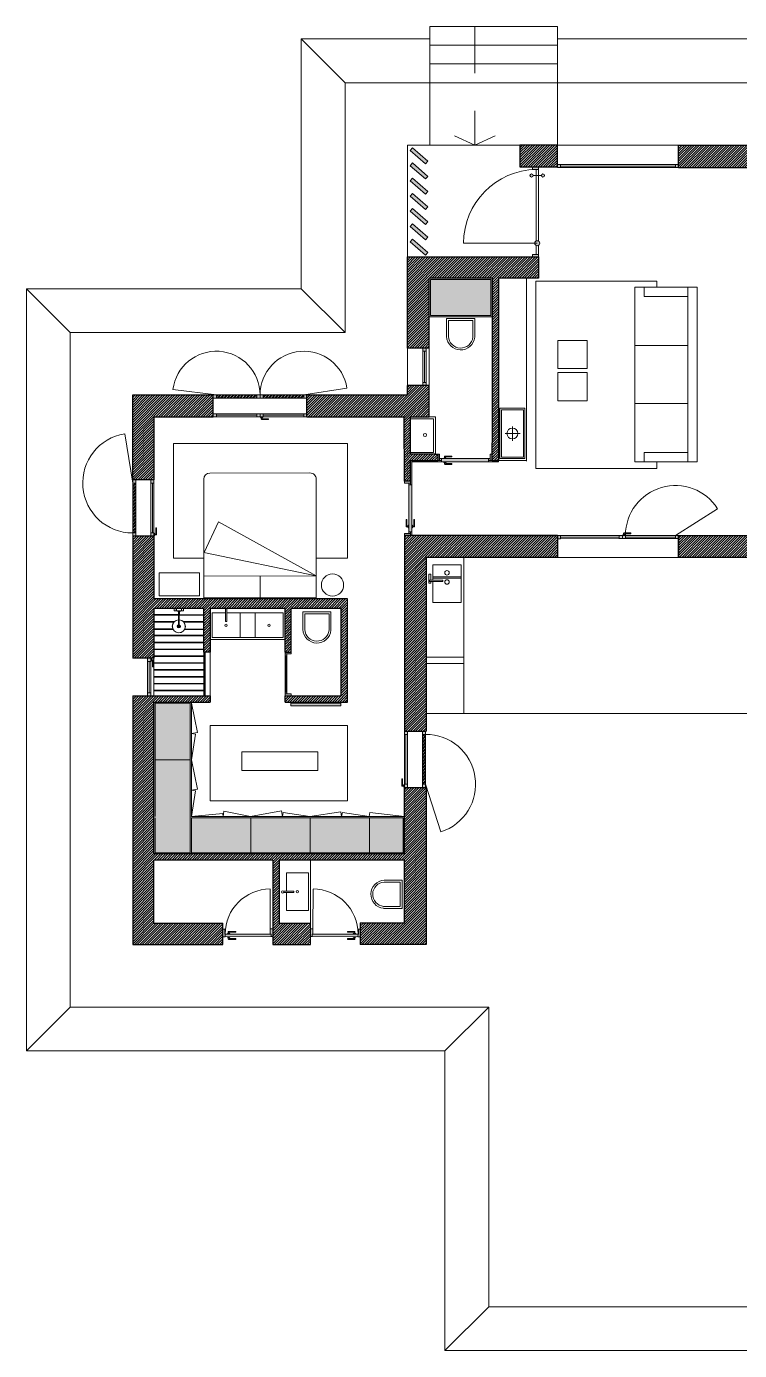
# Model space of a CAD drawing. Header units: millimetres. Extents: x 51 to 284, y 32 to 237.
# Drawn here: x 102.14 to 113.56, y 62.2 to 83.4 of the extents above; entities that cross this region are included whole.
import ezdxf

# ---------------------------------------------------------------- set-up
doc = ezdxf.new("R2010")
doc.units = ezdxf.units.MM
for name, pattern in [('CENTER2', [1.125, 0.75, -0.125, 0.125, -0.125]), ('Continua', [0]), ('JIS_02_0.7', [1.35, 0.75, -0.6])]:
    doc.linetypes.add(name, pattern=pattern)
for name, color, linetype, lineweight in [('A_Nsc01', 4, 'Continuous', 9), ('A_Nsc02', 5, 'Continuous', 9), ('A_Proj03', 251, 'JIS_02_0.7', 13), ('A_Sec02', 2, 'Continuous', 20), ('A_Sec03', 3, 'Continuous', 20), ('detalle', 6, 'Continuous', 5), ('FUSTERIA', 2, 'Continuous', 15), ('MUR', 5, 'Continuous', 25), ('PROYECTADO', 1, 'Continuous', 18), ('somb. Muro', 251, 'Continuous', 15), ('sombreado', 253, 'Continuous', 13)]:
    doc.layers.add(name, color=color, linetype=linetype, lineweight=lineweight)
pattern_1 = [(45, (-31.191905, 48.76775), (-0.01998107, 0.01998107), [])]
pattern_2 = [(45, (-31.191905, 48.76775), (-0.02559373, 0.02559373), []), (45, (-31.174843, 48.76775), (-0.02559373, 0.02559373), [])]

# ---------------------------------------------------------------- blocks, each defined once
blk = doc.blocks.new('GRIFO DUCHA')
for p, q in [((-0.075, 0.001), (-0.075, 0.039)), ((-0.074, 0.04), (-0.0417, 0.04)), ((-0.074, 0), (-0.0417, 0)), ((-0.0415, 0.0398), (-0.0415, 0.0002)), ((-0.0415, 0.039), (-0.04, 0.039)), ((-0.0415, 0.001), (-0.04, 0.001)), ((-0.04, 0), (-0.04, 0.04)), ((-0.04, 0.04), (-0.012, 0.04)), ((-0.04, 0), (0.04, 0)), ((-0.012, 0.04), (0.04, 0.04)), ((0.04, 0.04), (0.04, 0)), ((0.0415, 0.039), (0.04, 0.039)), ((0.0415, 0.001), (0.04, 0.001)), ((0.0415, 0.0002), (0.0415, 0.0398)), ((0.074, 0.04), (0.0417, 0.04)), ((0.074, 0), (0.0417, 0)), ((0.075, 0.039), (0.075, 0.001))]:
    blk.add_line(p, q)
for centre, radius, start, end in [((-0.074, 0.039), 0.001, 90, 180), ((-0.074, 0.001), 0.001, 180, 270), ((-0.0417, 0.0398), 0.0002, 0, 90), ((-0.0417, 0.0002), 0.0002, 270, 0), ((0.0417, 0.0398), 0.0002, 90, 180), ((0.0417, 0.0002), 0.0002, 180, 270), ((0.074, 0.039), 0.001, 0, 90), ((0.074, 0.001), 0.001, 270, 0)]:
    blk.add_arc(centre, radius, start, end)
blk = doc.blocks.new('SE2')
at = {"linetype": 'Continuous'}
for p, q in [((171, 778), (171, 764)), ((242, 778), (172, 778)), ((172, 763), (241, 763)), ((191, 763), (191, 691)), ((195, 691), (191, 691)), ((191, 691), (191, 684)), ((195, 707), (195, 666)), ((195, 666), (195, 347)), ((218, 666), (218, 707)), ((222, 691), (218, 691)), ((218, 347), (218, 666)), ((222, 691), (222, 763)), ((223, 725), (222, 725)), ((222, 684), (222, 691)), ((242, 764), (242, 778)), ((191, 315), (191, 310)), ((191, 303), (191, 310)), ((191, 303), (191, 299)), ((195, 347), (195, 307)), ((202, 295), (201, 295)), ((202, 295), (211, 295)), ((213, 295), (211, 295)), ((218, 307), (218, 347)), ((223, 310), (223, 315)), ((223, 303), (223, 310)), ((223, 299), (223, 303))]:
    blk.add_line(p, q, dxfattribs=at)
at = {"linetype": 'CENTER2'}
blk.add_line((227, 778), (187, 778), dxfattribs=at)
at = {"linetype": 'Continuous'}
for centre, radius, start, end in [((207, 307), 200, 93.2889, 0), ((207, 307), 198, 93.3315, 0), ((207, 307), 198, 93.3315, 0), ((172, 778), 0.2, 90, 180), ((172, 764), 1, 180, 270), ((191, 691), 0.2, 90, 180), ((191, 684), 0.2, 180, 262.9118), ((207, 807), 125, 262.9118, 264.7213), ((207, 707), 11.5, 0, 180), ((207, 807), 125, 275.2787, 277.0882), ((207, 307), 200, 0, 86.7111), ((207, 307), 198, 0, 86.6685), ((207, 307), 198, 0, 86.6685), ((222, 691), 0.2, 0, 90), ((222, 684), 0.2, 277.0882, 0), ((241, 764), 1, 270, 0), ((242, 778), 0.2, 0, 90), ((207, 307), 49.6, 103.398, 0), ((207, 307), 27.7, 114.5132, 0), ((207, 307), 18, 156.4435, 203.5565), ((207, 307), 18, 129.709, 156.4435), ((197, 312), 6.74, 149.0142, 158.6471), ((197, 302), 7.29, 201.7179, 210.6195), ((207, 307), 18, 203.5565, 336.4435), ((207, 307), 16.4, 134.6563, 167.9269), ((207, 307), 16.4, 192.0731, 347.9269), ((207, 307), 14.7, 141.4728, 0), ((207, 307), 13.5, 148.4137, 0), ((207, 307), 13.3, 149.8441, 244.4562), ((207, 307), 11.5, 180, 0), ((207, 307), 13.3, 295.5438, 30.1559), ((207, 307), 49.6, 0, 76.602), ((207, 307), 27.7, 0, 65.4868), ((207, 307), 18, 23.5565, 50.291), ((207, 307), 16.4, 12.0731, 45.3437), ((207, 307), 14.7, 0, 38.5272), ((207, 307), 13.5, 0, 31.5863), ((217, 311), 7.29, 21.7179, 30.6195), ((207, 307), 18, 336.4435, 23.5565), ((217, 302), 6.74, 329.0149, 338.6478)]:
    blk.add_arc(centre, radius, start, end, dxfattribs=at)
blk = doc.blocks.new('DUCHA')
blk.add_lwpolyline([(0.007, 0.266), (0.007, 0.287, 1), (-0.005, 0.287), (-0.005, 0.266), (-0.005, 0.099), (-0.005, 0.077, 1), (0.007, 0.077), (0.007, 0.099)], format="xyb", close=True)
at = {"xscale": -0.0005238808391526, "yscale": 0.0005238808391526, "zscale": 0.0005238808391526, "rotation": 180}
blk.add_blockref('SE2', (-0.108, 0.448), dxfattribs=at)
at = {"extrusion": (0, 0, -1), "zscale": -0.9999999999999994}
blk.add_blockref('GRIFO DUCHA', (0, 0), dxfattribs=at)

msp = doc.modelspace()

# ---------------------------------------------------------------- hatches: boundary and pattern name
at = {"layer": 'somb. Muro'}
h = msp.add_hatch(dxfattribs=at)
h.set_pattern_fill('ANSI31', color=256, scale=0.0089)
h.set_pattern_definition(pattern_1)
h.paths.add_polyline_path([(110.639, 81.502), (110.039, 81.502), (110.039, 81.152), (110.339, 81.152), (110.639, 81.152)])
h.paths.add_polyline_path([(114.219, 81.502), (112.579, 81.502), (112.579, 81.142), (114.219, 81.142)])
h.paths.add_polyline_path([(117.119, 81.503), (116.159, 81.502), (116.159, 81.152), (116.419, 81.152), (117.119, 81.152)])
h.paths.add_polyline_path([(120.738, 81.502), (118.019, 81.503), (118.019, 81.143), (118.839, 81.143), (118.839, 79.304), (117.119, 79.304), (117.119, 80.442), (117.019, 80.442), (117.019, 79.204), (119.589, 79.204), (119.589, 79.304), (118.939, 79.304), (118.939, 81.143), (120.389, 81.143), (120.389, 78.473), (120.739, 78.473)])
h.paths.add_polyline_path([(119.66, 75.252), (118.88, 75.252), (118.88, 74.902), (119.508, 74.902), (119.706, 74.691), (119.961, 74.929), (119.914, 74.98)])
h.paths.add_polyline_path([(116.94, 75.252), (116.159, 75.252), (116.159, 74.902), (116.94, 74.902)])
h.paths.add_polyline_path([(114.219, 75.252), (112.579, 75.252), (112.579, 74.992), (113.689, 74.992), (113.689, 74.902), (114.219, 74.902)])
h.paths.add_polyline_path([(113.689, 74.992), (112.579, 74.992), (112.579, 74.902), (113.689, 74.902)])
h.paths.add_polyline_path([(110.639, 75.252), (108.189, 75.252), (108.189, 72.118), (108.539, 72.118), (108.539, 72.652), (108.497, 72.652), (108.497, 74.992), (110.639, 74.992)])
h.paths.add_polyline_path([(110.639, 74.992), (108.497, 74.992), (108.497, 72.652), (108.539, 72.652), (108.539, 74.902), (110.639, 74.902)], flags=17)
h.paths.add_polyline_path([(104.179, 72.585), (105.079, 72.585), (105.079, 72.685), (103.839, 72.685), (103.839, 68.702), (105.284, 68.702), (105.284, 69.042), (104.179, 69.042), (104.179, 70.052), (106.084, 70.052), (106.084, 68.702), (106.684, 68.702), (106.684, 69.042), (106.184, 69.042), (106.184, 70.052), (108.189, 70.052), (108.189, 69.052), (107.484, 69.052), (107.484, 68.702), (108.539, 68.702), (108.539, 71.218), (108.189, 71.218), (108.189, 70.152), (104.179, 70.152)])
h.paths.add_polyline_path([(105.129, 77.152), (105.129, 77.502), (103.839, 77.502), (103.839, 76.142), (104.179, 76.142), (104.179, 77.152)])
h.paths.add_polyline_path([(106.629, 77.502), (106.629, 77.152), (108.188, 77.152), (108.189, 76.122), (108.289, 76.122), (108.289, 76.451), (108.724, 76.452), (108.724, 76.552), (108.688, 76.552), (108.289, 76.552), (108.289, 77.152), (108.586, 77.152), (108.585, 77.653), (108.239, 77.653), (108.239, 77.502)])
h.paths.add_polyline_path([(120.489, 77.573), (120.489, 76.504), (120.439, 76.504), (120.439, 77.573), (120.389, 77.573), (120.389, 76.504), (120.976, 75.875), (121.195, 76.079), (121.232, 76.113), (120.742, 76.639), (120.739, 77.573)])
h.paths.add_polyline_path([(108.599, 79.712), (108.239, 79.712), (108.239, 78.253), (108.586, 78.253), (108.586, 79.372), (109.594, 79.372), (109.594, 76.735), (109.594, 76.452), (109.694, 76.452), (109.694, 79.372), (110.339, 79.372), (110.339, 79.712), (110.239, 79.712)])
h = msp.add_hatch(dxfattribs=at)
h.set_pattern_fill('ANSI31', color=256, scale=0.0089)
h.set_pattern_definition(pattern_1)
h.paths.add_polyline_path([(104.179, 75.242), (103.839, 75.242), (103.839, 73.285), (104.179, 73.285), (104.179, 74.085), (104.979, 74.085), (104.979, 73.385), (105.079, 73.385), (105.079, 74.085), (106.279, 74.085), (106.279, 73.385), (106.379, 73.385), (106.379, 74.085), (107.179, 74.085), (107.179, 72.685), (106.279, 72.685), (106.279, 72.585), (107.279, 72.585), (107.279, 74.085), (107.279, 74.235), (104.179, 74.235)])
at = {"layer": 'sombreado', "transparency": 33554564}
h = msp.add_hatch(color=256, dxfattribs=at)
h.dxf.hatch_style = 1
h.paths.add_polyline_path([(108.32, 81.459), (108.283, 81.417), (108.527, 81.203), (108.564, 81.246)])
h.paths.add_polyline_path([(108.32, 81.216), (108.283, 81.173), (108.527, 80.96), (108.564, 81.002)])
h.paths.add_polyline_path([(108.32, 80.972), (108.283, 80.93), (108.527, 80.716), (108.564, 80.759)])
h.paths.add_polyline_path([(108.32, 80.729), (108.283, 80.686), (108.527, 80.473), (108.564, 80.515)])
h.paths.add_polyline_path([(108.32, 80.485), (108.283, 80.443), (108.527, 80.229), (108.564, 80.272)])
h.paths.add_polyline_path([(108.32, 80.242), (108.283, 80.199), (108.527, 79.986), (108.564, 80.028)])
h.paths.add_polyline_path([(108.32, 79.998), (108.283, 79.956), (108.527, 79.742), (108.564, 79.785)])
h = msp.add_hatch(color=256, dxfattribs=at)
h.dxf.hatch_style = 1
h.paths.add_polyline_path([(110.252, 81.016, 1), (110.201, 81.016, 1)])
h.paths.add_polyline_path([(110.434, 81.016, 1), (110.382, 81.016, 1)])
h.paths.add_polyline_path([(110.339, 81.152), (110.239, 81.152), (110.239, 81.112), (110.299, 81.112), (110.339, 81.112)])
h.paths.add_polyline_path([(110.357, 79.932, 1), (110.277, 79.932, 1)])
h.paths.add_polyline_path([(110.339, 79.752), (110.299, 79.752), (110.239, 79.752), (110.239, 79.712), (110.339, 79.712)])
h = msp.add_hatch(color=256, dxfattribs=at)
h.dxf.hatch_style = 1
h.paths.add_polyline_path([(112.579, 81.192), (112.529, 81.192), (112.529, 81.142), (112.579, 81.142)])
h.paths.add_polyline_path([(110.689, 81.192), (110.639, 81.192), (110.639, 81.142), (110.689, 81.142)])
h = msp.add_hatch(color=256, dxfattribs=at)
h.dxf.hatch_style = 1
h.paths.add_polyline_path([(109.594, 79.372), (108.586, 79.372), (108.586, 78.754), (109.594, 78.754)])
h = msp.add_hatch(color=256, dxfattribs=at)
h.dxf.hatch_style = 1
h.paths.add_polyline_path([(108.536, 78.253), (108.486, 78.253), (108.486, 78.203), (108.536, 78.203)])
h.paths.add_polyline_path([(108.536, 77.703), (108.486, 77.703), (108.486, 77.653), (108.536, 77.653)])
h = msp.add_hatch(color=256, dxfattribs=at)
h.dxf.hatch_style = 1
h.paths.add_polyline_path([(105.179, 77.502), (105.129, 77.502), (105.129, 77.452), (105.179, 77.452)])
h.paths.add_polyline_path([(105.879, 77.502), (105.829, 77.502), (105.829, 77.452), (105.879, 77.452)])
h.paths.add_polyline_path([(105.929, 77.502), (105.879, 77.502), (105.879, 77.452), (105.929, 77.452)])
h.paths.add_polyline_path([(106.629, 77.502), (106.579, 77.502), (106.579, 77.452), (106.629, 77.452)])
h.paths.add_polyline_path([(106.629, 77.202), (106.579, 77.202), (106.579, 77.152), (106.629, 77.152)])
h.paths.add_polyline_path([(105.929, 77.202), (105.879, 77.202), (105.879, 77.152), (105.929, 77.152)])
h.paths.add_polyline_path([(105.879, 77.202), (105.829, 77.202), (105.829, 77.152), (105.879, 77.152)])
h.paths.add_polyline_path([(105.179, 77.202), (105.129, 77.202), (105.129, 77.152), (105.179, 77.152)])
at = {"layer": 'sombreado'}
h = msp.add_hatch(dxfattribs=at)
h.set_pattern_fill('ANSI32', color=256, scale=0.0038)
h.set_pattern_definition(pattern_2)
h.paths.add_polyline_path([(105.829, 77.502), (105.179, 77.502), (105.179, 77.452), (105.829, 77.452)])
h.paths.add_polyline_path([(106.579, 77.502), (105.929, 77.502), (105.929, 77.452), (106.579, 77.452)])
at = {"layer": 'sombreado', "transparency": 33554564}
h = msp.add_hatch(color=256, dxfattribs=at)
h.dxf.hatch_style = 1
h.paths.add_polyline_path([(109.594, 76.552), (109.564, 76.552), (109.564, 76.452), (109.564, 76.452), (109.594, 76.452)])
h.paths.add_polyline_path([(109.694, 76.452), (109.594, 76.452), (109.564, 76.452), (109.534, 76.452), (109.534, 76.432), (109.694, 76.432)])
h.paths.add_polyline_path([(109.564, 76.482), (109.534, 76.482), (109.534, 76.452), (109.564, 76.452)])
h.paths.add_polyline_path([(109.534, 76.482), (108.784, 76.482), (108.784, 76.432), (109.534, 76.432), (109.534, 76.452)])
h.paths.add_polyline_path([(108.754, 76.552), (108.724, 76.552), (108.724, 76.452), (108.754, 76.452)])
h.paths.add_polyline_path([(108.784, 76.482), (108.754, 76.482), (108.754, 76.452), (108.784, 76.452)])
h.paths.add_polyline_path([(108.784, 76.452), (108.754, 76.452), (108.724, 76.452), (108.724, 76.452), (108.289, 76.451), (108.289, 76.122), (108.289, 76.092), (108.289, 76.062), (108.309, 76.062), (108.309, 76.431), (108.784, 76.432)])
h.paths.add_polyline_path([(108.309, 76.062), (108.259, 76.062), (108.259, 75.312), (108.309, 75.312)])
h.paths.add_polyline_path([(108.289, 76.092), (108.259, 76.092), (108.259, 76.062), (108.289, 76.062)])
h.paths.add_polyline_path([(108.289, 76.122), (108.189, 76.122), (108.189, 76.092), (108.289, 76.092), (108.289, 76.092)])
h.paths.add_polyline_path([(108.289, 75.282), (108.189, 75.282), (108.189, 75.252), (108.289, 75.252)])
h.paths.add_polyline_path([(108.289, 75.312), (108.259, 75.312), (108.259, 75.282), (108.289, 75.282)])
h.paths.add_polyline_path([(108.309, 75.312), (108.289, 75.312), (108.289, 75.252), (108.309, 75.252)])
h = msp.add_hatch(color=256, dxfattribs=at)
h.dxf.hatch_style = 1
h.paths.add_polyline_path([(103.889, 76.142), (103.839, 76.142), (103.839, 76.092), (103.889, 76.092)])
h.paths.add_polyline_path([(103.889, 75.292), (103.839, 75.292), (103.839, 75.242), (103.889, 75.242)])
h.paths.add_polyline_path([(104.179, 75.292), (104.129, 75.292), (104.129, 75.242), (104.179, 75.242)])
h.paths.add_polyline_path([(104.179, 76.142), (104.129, 76.142), (104.129, 76.092), (104.179, 76.092)])
at = {"layer": 'sombreado'}
h = msp.add_hatch(dxfattribs=at)
h.set_pattern_fill('ANSI32', color=256, scale=0.0038)
h.set_pattern_definition(pattern_2)
h.paths.add_polyline_path([(103.889, 76.092), (103.839, 76.092), (103.839, 75.292), (103.889, 75.292)])
at = {"layer": 'sombreado', "transparency": 33554564}
h = msp.add_hatch(color=256, dxfattribs=at)
h.dxf.hatch_style = 1
h.paths.add_polyline_path([(112.529, 75.252), (112.579, 75.252), (112.579, 75.202), (112.529, 75.202)])
h.paths.add_polyline_path([(111.679, 75.251), (111.729, 75.251), (111.729, 75.201), (111.679, 75.201)])
h.paths.add_polyline_path([(111.629, 75.251), (111.679, 75.251), (111.679, 75.201), (111.629, 75.201)])
h.paths.add_polyline_path([(110.639, 75.25), (110.689, 75.25), (110.689, 75.2), (110.639, 75.2)])
h = msp.add_hatch(color=256, dxfattribs=at)
h.dxf.hatch_style = 1
h.paths.add_polyline_path([(106.379, 73.385), (106.279, 73.385), (106.279, 73.355), (106.379, 73.355)])
h.paths.add_polyline_path([(106.309, 73.355), (106.279, 73.355), (106.279, 73.325), (106.309, 73.325)])
h.paths.add_polyline_path([(106.309, 72.745), (106.279, 72.745), (106.279, 72.715), (106.309, 72.715)])
h.paths.add_polyline_path([(106.379, 72.715), (106.279, 72.715), (106.279, 72.685), (106.379, 72.685)])
h = msp.add_hatch(color=256, dxfattribs=at)
h.dxf.hatch_style = 1
h.paths.add_polyline_path([(104.129, 73.285), (104.079, 73.285), (104.079, 73.235), (104.129, 73.235)])
h.paths.add_polyline_path([(104.129, 72.735), (104.079, 72.735), (104.079, 72.685), (104.129, 72.685)])
h = msp.add_hatch(color=256, dxfattribs=at)
h.dxf.hatch_style = 1
h.paths.add_polyline_path([(104.779, 72.585), (104.179, 72.585), (104.179, 70.152), (108.189, 70.152), (108.189, 70.752), (104.779, 70.752)])
h = msp.add_hatch(color=256, dxfattribs=at)
h.dxf.hatch_style = 1
h.paths.add_polyline_path([(104.999, 72.705), (104.979, 72.705), (104.979, 72.685), (104.999, 72.685)])
at = {"layer": 'sombreado', "transparency": 33554526}
h = msp.add_hatch(color=256, dxfattribs=at)
h.dxf.hatch_style = 1
h.paths.add_polyline_path([(107.172, 72.567), (106.369, 72.567), (106.369, 72.522), (107.172, 72.522)])
at = {"layer": 'sombreado', "transparency": 33554564}
h = msp.add_hatch(color=256, dxfattribs=at)
h.dxf.hatch_style = 1
h.paths.add_polyline_path([(108.239, 71.268), (108.189, 71.268), (108.189, 71.218), (108.239, 71.218)])
h.paths.add_polyline_path([(108.239, 72.118), (108.189, 72.118), (108.189, 72.068), (108.239, 72.068)])
h.paths.add_polyline_path([(108.529, 72.118), (108.479, 72.118), (108.479, 72.068), (108.529, 72.068)])
h.paths.add_polyline_path([(108.529, 71.268), (108.479, 71.268), (108.479, 71.218), (108.529, 71.218)])
at = {"layer": 'sombreado'}
h = msp.add_hatch(dxfattribs=at)
h.set_pattern_fill('ANSI32', color=256, scale=0.0038)
h.set_pattern_definition([(45, (-26.831905, 44.743876), (-0.02559373, 0.02559373), []), (45, (-26.814843, 44.743876), (-0.02559373, 0.02559373), [])])
h.paths.add_polyline_path([(108.529, 72.068), (108.479, 72.068), (108.479, 71.268), (108.529, 71.268)])
at = {"layer": 'sombreado', "transparency": 33554564}
h = msp.add_hatch(color=256, dxfattribs=at)
h.dxf.hatch_style = 1
h.paths.add_polyline_path([(106.084, 68.952), (106.043, 68.952), (106.043, 68.87), (106.056, 68.87), (106.056, 68.829), (106.084, 68.829)])
h.paths.add_polyline_path([(106.056, 68.87), (105.321, 68.869), (105.321, 68.828), (106.056, 68.829)])
h.paths.add_polyline_path([(105.312, 68.951), (105.284, 68.951), (105.284, 68.828), (105.284, 68.828), (105.321, 68.828), (105.321, 68.869), (105.318, 68.869), (105.312, 68.869)])
h = msp.add_hatch(color=256, dxfattribs=at)
h.dxf.hatch_style = 1
h.paths.add_polyline_path([(106.684, 68.952), (106.725, 68.952), (106.725, 68.87), (106.712, 68.87), (106.712, 68.829), (106.684, 68.829)])
h.paths.add_polyline_path([(106.712, 68.87), (107.447, 68.869), (107.446, 68.828), (106.712, 68.829)])
h.paths.add_polyline_path([(107.456, 68.951), (107.484, 68.951), (107.484, 68.828), (107.484, 68.828), (107.446, 68.828), (107.447, 68.869), (107.45, 68.869), (107.456, 68.869)])

# ---------------------------------------------------------------- linework, layer by layer
at = {"layer": 'A_Nsc01', "ltscale": 0.03}
msp.add_line((108.599, 82.502), (108.599, 81.502), dxfattribs=at)
at = {"layer": 'A_Nsc01', "linetype": 'Continua'}
msp.add_line((109.819, 74.902), (108.819, 74.902), dxfattribs=at)
at = {"layer": 'A_Nsc01', "ltscale": 0.03}
msp.add_lwpolyline([(108.599, 82.502), (108.599, 82.802)], dxfattribs=at)
at = {"layer": 'A_Nsc02'}
for p, q in [((107.279, 74.235), (107.279, 74.085)), ((108.189, 74.085), (108.189, 72.685)), ((106.684, 69.042), (106.684, 68.702))]:
    msp.add_line(p, q, dxfattribs=at)
at = {"layer": 'A_Proj03'}
for points in [[(109.319, 83.402), (109.319, 81.502)], [(108.994, 81.652), (109.319, 81.502), (109.644, 81.652)]]:
    msp.add_lwpolyline(points, dxfattribs=at)
at = {"layer": 'A_Sec02'}
msp.add_lwpolyline([(108.189, 70.152), (108.189, 70.732)], dxfattribs=at)
at = {"layer": 'A_Sec03', "lineweight": 0}
msp.add_lwpolyline([(110.339, 81.152), (110.339, 81.152)], dxfattribs=at)
at = {"layer": 'detalle'}
for p, q in [((110.689, 81.167), (112.529, 81.167)), ((110.317, 79.932), (109.137, 79.932)), ((108.606, 78.774), (108.606, 79.352)), ((109.574, 79.352), (108.606, 79.352)), ((109.574, 79.352), (109.574, 78.774)), ((108.606, 78.774), (109.574, 78.774)), ((108.895, 78.439), (108.895, 78.694)), ((109.285, 78.694), (108.895, 78.694)), ((109.285, 78.694), (109.285, 78.429)), ((108.511, 77.703), (108.511, 78.203)), ((106.579, 77.502), (107.27, 77.612)), ((105.179, 77.502), (104.484, 77.59)), ((105.179, 77.177), (105.829, 77.177)), ((105.929, 77.177), (106.579, 77.177)), ((109.919, 76.767), (109.919, 76.997)), ((103.839, 76.092), (103.711, 76.882)), ((109.801, 76.885), (110.042, 76.885)), ((104.154, 76.092), (104.154, 75.292)), ((104.984, 74.977), (105.213, 75.473)), ((105.213, 75.473), (106.779, 74.604)), ((112.529, 75.252), (113.204, 75.681)), ((110.689, 75.225), (111.629, 75.226)), ((106.779, 74.604), (104.978, 74.978)), ((106.779, 74.604), (104.979, 74.602)), ((105.879, 74.603), (105.879, 74.253)), ((108.646, 74.59), (109.096, 74.59)), ((108.646, 74.57), (109.096, 74.57)), ((106.594, 73.746), (106.594, 74)), ((106.984, 74), (106.594, 74)), ((106.984, 74), (106.984, 73.735)), ((104.506, 73.875), (104.177, 73.875)), ((104.179, 73.985), (104.572, 73.985)), ((104.179, 73.975), (104.572, 73.975)), ((104.497, 73.865), (104.187, 73.865)), ((104.584, 73.985), (104.979, 73.984)), ((104.584, 73.975), (104.979, 73.974)), ((104.979, 73.874), (104.649, 73.875)), ((104.979, 73.864), (104.659, 73.865)), ((104.178, 73.755), (104.482, 73.755)), ((104.178, 73.655), (104.978, 73.654)), ((104.178, 73.645), (104.978, 73.644)), ((104.182, 73.745), (104.487, 73.745)), ((104.668, 73.744), (104.978, 73.744)), ((104.673, 73.754), (104.978, 73.754)), ((104.178, 73.545), (104.978, 73.544)), ((104.178, 73.535), (104.978, 73.534)), ((104.178, 73.435), (104.978, 73.434)), ((104.178, 73.425), (104.978, 73.424)), ((104.979, 73.385), (104.979, 72.685)), ((104.989, 72.705), (104.989, 73.385)), ((104.999, 73.385), (104.999, 72.685)), ((105.079, 73.385), (105.079, 72.685)), ((104.104, 72.735), (104.104, 73.235)), ((104.178, 73.325), (104.978, 73.324)), ((104.178, 73.315), (104.978, 73.314)), ((104.178, 73.215), (104.978, 73.214)), ((104.178, 73.205), (104.978, 73.204)), ((106.294, 73.325), (106.294, 72.745)), ((104.177, 73.105), (104.978, 73.104)), ((104.177, 73.095), (104.978, 73.094)), ((104.177, 72.995), (104.977, 72.994)), ((104.177, 72.985), (104.977, 72.984)), ((104.177, 72.885), (104.977, 72.884)), ((104.177, 72.875), (104.977, 72.874)), ((104.177, 72.775), (104.977, 72.774)), ((104.177, 72.765), (104.977, 72.764)), ((104.199, 72.565), (104.759, 72.565)), ((104.759, 72.565), (104.759, 70.172)), ((104.779, 72.565), (104.878, 72.097)), ((104.979, 72.705), (104.999, 72.705)), ((104.779, 72.081), (104.878, 72.097)), ((104.779, 72.081), (104.843, 72.07)), ((104.779, 71.658), (104.843, 72.07)), ((108.214, 72.068), (108.214, 71.268)), ((104.779, 71.658), (104.878, 71.191)), ((108.529, 71.268), (108.773, 70.506)), ((104.779, 71.174), (104.878, 71.191)), ((104.779, 71.174), (104.843, 71.164)), ((104.779, 70.752), (104.843, 71.164)), ((105.289, 70.752), (105.299, 70.838)), ((105.727, 70.752), (105.299, 70.838)), ((105.727, 70.752), (106.222, 70.843)), ((106.237, 70.752), (106.222, 70.843)), ((106.237, 70.752), (106.248, 70.816)), ((106.675, 70.752), (106.248, 70.816)), ((106.675, 70.752), (107.173, 70.827)), ((107.185, 70.752), (107.173, 70.827)), ((107.185, 70.752), (107.196, 70.816)), ((107.624, 70.752), (107.196, 70.816)), ((107.626, 70.752), (107.637, 70.816)), ((108.189, 70.752), (107.637, 70.816)), ((104.779, 70.752), (105.281, 70.801)), ((108.169, 70.732), (104.779, 70.732)), ((105.289, 70.752), (105.281, 70.801)), ((108.169, 70.172), (108.169, 70.732)), ((104.759, 70.172), (104.199, 70.172)), ((108.169, 70.172), (104.779, 70.172)), ((106.043, 68.952), (106.041, 69.591)), ((106.725, 68.952), (106.727, 69.591)), ((107.867, 69.702), (108.122, 69.702)), ((108.122, 69.312), (108.122, 69.702)), ((108.122, 69.312), (107.857, 69.312))]:
    msp.add_line(p, q, dxfattribs=at)
for points in [[(112.233, 79.227), (112.233, 79.324), (110.293, 79.324), (110.293, 76.322), (112.233, 76.322), (112.233, 76.431)], [(104.978, 74.89), (104.495, 74.89), (104.495, 76.727), (107.279, 76.727), (107.279, 74.89), (106.778, 74.89)], [(108.613, 74.515), (108.613, 74.487), (108.58, 74.487), (108.58, 74.631), (108.613, 74.631), (108.613, 74.538)], [(105.345, 74.085), (105.345, 73.875), (105.327, 73.875), (105.327, 74.085)], [(104.199, 70.752), (104.199, 72.565)], [(104.199, 70.172), (104.199, 70.732)], [(106.253, 69.558), (106.422, 69.558), (106.422, 69.535), (106.254, 69.535)]]:
    msp.add_lwpolyline(points, dxfattribs=at)
for points in [[(110.648, 78.374), (111.116, 78.374), (111.116, 77.923), (110.648, 77.923)], [(110.648, 77.86), (111.116, 77.86), (111.116, 77.409), (110.648, 77.409)], [(109.743, 77.262), (110.095, 77.262), (110.095, 76.507), (109.743, 76.507)], [(108.59, 74.515), (108.59, 74.538), (108.807, 74.538), (108.807, 74.515)], [(105.079, 72.208), (107.279, 72.208), (107.279, 71.003), (105.079, 71.003)]]:
    msp.add_lwpolyline(points, close=True, dxfattribs=at)
at = {"layer": 'detalle', "lineweight": 5}
for points in [[(105.924, 77.152), (105.924, 77.142), (105.884, 77.142), (105.884, 77.152)], [(108.859, 76.482), (108.859, 76.492), (108.819, 76.492), (108.819, 76.482)], [(108.859, 76.432), (108.859, 76.422), (108.819, 76.422), (108.819, 76.432)], [(104.179, 75.287), (104.189, 75.287), (104.189, 75.247), (104.179, 75.247)], [(108.259, 75.416), (108.249, 75.416), (108.249, 75.376), (108.259, 75.376)], [(108.309, 75.416), (108.319, 75.416), (108.319, 75.376), (108.309, 75.376)], [(111.725, 75.251), (111.725, 75.261), (111.685, 75.261), (111.685, 75.251)], [(104.129, 73.237), (104.139, 73.237), (104.139, 73.277), (104.129, 73.277)], [(108.189, 71.263), (108.179, 71.263), (108.179, 71.223), (108.189, 71.223)], [(105.397, 68.869), (105.397, 68.879), (105.356, 68.879), (105.356, 68.869)], [(105.397, 68.828), (105.397, 68.818), (105.356, 68.818), (105.356, 68.828)], [(107.371, 68.869), (107.371, 68.879), (107.412, 68.879), (107.412, 68.869)], [(107.371, 68.828), (107.371, 68.818), (107.412, 68.818), (107.412, 68.828)]]:
    msp.add_lwpolyline(points, dxfattribs=at)
for points in [[(105.898, 77.142), (105.898, 77.116, 0.414214), (105.904, 77.11), (106.014, 77.11), (106.014, 77.122), (105.91, 77.122), (105.91, 77.142)], [(108.833, 76.492), (108.833, 76.518, -0.414214), (108.839, 76.524), (108.949, 76.524), (108.949, 76.512), (108.845, 76.512), (108.845, 76.492)], [(108.833, 76.422), (108.833, 76.396, 0.414214), (108.839, 76.39), (108.949, 76.39), (108.949, 76.402), (108.845, 76.402), (108.845, 76.422)], [(108.249, 75.39), (108.223, 75.39, -0.414214), (108.217, 75.396), (108.217, 75.506), (108.229, 75.506), (108.229, 75.402), (108.249, 75.402)], [(108.319, 75.39), (108.345, 75.39, 0.414214), (108.351, 75.396), (108.351, 75.506), (108.339, 75.506), (108.339, 75.402), (108.319, 75.402)], [(104.189, 75.261), (104.215, 75.261, 0.414214), (104.221, 75.267), (104.221, 75.377), (104.209, 75.377), (104.209, 75.273), (104.189, 75.273)], [(111.699, 75.261), (111.699, 75.287, -0.414214), (111.705, 75.293), (111.815, 75.293), (111.815, 75.281), (111.711, 75.281), (111.711, 75.261)], [(104.139, 73.263), (104.165, 73.263, -0.414214), (104.171, 73.257), (104.171, 73.147), (104.159, 73.147), (104.159, 73.251), (104.139, 73.251)], [(108.179, 71.237), (108.153, 71.237, -0.414214), (108.147, 71.243), (108.147, 71.353), (108.159, 71.353), (108.159, 71.249), (108.179, 71.249)], [(105.37, 68.879), (105.37, 68.906, -0.414214), (105.376, 68.912), (105.489, 68.912), (105.489, 68.9), (105.382, 68.9), (105.382, 68.879)], [(107.398, 68.879), (107.398, 68.906, 0.414214), (107.392, 68.912), (107.279, 68.912), (107.279, 68.9), (107.386, 68.9), (107.385, 68.879)], [(105.37, 68.818), (105.37, 68.791, 0.414214), (105.376, 68.785), (105.489, 68.785), (105.489, 68.797), (105.382, 68.797), (105.382, 68.818)], [(107.398, 68.818), (107.398, 68.791, -0.414214), (107.392, 68.785), (107.279, 68.785), (107.279, 68.797), (107.385, 68.797), (107.385, 68.818)]]:
    msp.add_lwpolyline(points, format="xyb", dxfattribs=at)
at = {"layer": 'detalle', "color": 6}
msp.add_lwpolyline([(111.729, 75.226), (112.529, 75.227)], dxfattribs=at)
at = {"layer": 'detalle', "linetype": 'Continua'}
msp.add_lwpolyline([(113.939, 72.402), (109.139, 72.402)], dxfattribs=at)
at = {"layer": 'detalle'}
for centre, radius in [((109.919, 76.885), 0.0875), ((108.871, 74.655), 0.036), ((108.871, 74.506), 0.036), ((105.335, 73.815), 0.0194), ((106.023, 73.815), 0.0194), ((106.239, 69.546), 0.0187), ((106.476, 69.547), 0.0187)]:
    msp.add_circle(centre, radius, dxfattribs=at)
for centre, radius, start, end in [((110.317, 79.932), 1.18, 90.8743, 179.9954), ((109.09, 78.449), 0.196, 182.9816, 353.9064), ((105.179, 77.502), 0.7, 360, 172.7836), ((106.579, 77.502), 0.7, 9.0686, 180), ((103.839, 76.092), 0.8, 99.189, 270.0152), ((112.529, 75.252), 0.8, 32.4406, 179.7341), ((106.789, 73.756), 0.196, 182.9816, 353.9064), ((108.529, 71.268), 0.8, 287.7688, 90.0161), ((106.043, 68.87), 0.722, 90.1309, 180.0811), ((106.725, 68.87), 0.722, 359.9189, 89.8691), ((107.878, 69.507), 0.196, 92.9816, 263.9064)]:
    msp.add_arc(centre, radius, start, end, dxfattribs=at)
at = {"layer": 'FUSTERIA'}
for p, q in [((110.252, 81.016), (110.382, 81.016)), ((110.639, 81.192), (112.579, 81.192)), ((110.639, 81.142), (112.579, 81.142)), ((110.689, 81.142), (110.689, 81.192)), ((112.529, 81.142), (112.529, 81.192)), ((110.144, 76.442), (110.144, 79.372)), ((110.144, 79.372), (110.144, 76.452)), ((111.878, 79.227), (111.878, 76.431)), ((112.878, 79.227), (111.878, 79.227)), ((112.028, 79.227), (112.028, 79.077)), ((112.728, 79.077), (112.028, 79.077)), ((112.728, 76.431), (112.728, 79.227)), ((112.878, 76.431), (112.878, 79.227)), ((108.586, 78.754), (109.594, 78.754)), ((108.865, 78.438), (108.865, 78.724)), ((109.315, 78.724), (108.865, 78.724)), ((109.315, 78.724), (109.315, 78.427)), ((111.878, 78.295), (112.728, 78.295)), ((108.536, 78.203), (108.486, 78.203)), ((108.486, 77.703), (108.536, 77.703)), ((105.129, 77.502), (106.629, 77.502)), ((105.129, 77.452), (106.629, 77.452)), ((105.179, 77.452), (105.179, 77.502)), ((105.829, 77.502), (105.829, 77.452)), ((105.879, 77.502), (105.879, 77.452)), ((105.929, 77.502), (105.929, 77.452)), ((106.579, 77.452), (106.579, 77.502)), ((105.129, 77.202), (106.629, 77.202)), ((105.179, 77.152), (105.179, 77.202)), ((105.829, 77.202), (105.829, 77.152)), ((105.879, 77.202), (105.879, 77.152)), ((105.929, 77.202), (105.929, 77.152)), ((106.579, 77.152), (106.579, 77.202)), ((111.878, 77.363), (112.728, 77.363)), ((105.129, 77.152), (106.629, 77.152)), ((108.288, 77.122), (108.658, 77.122)), ((108.586, 77.152), (108.688, 77.152)), ((108.658, 77.122), (108.658, 76.582)), ((108.688, 77.152), (108.688, 76.552)), ((108.688, 77.152), (108.688, 76.552)), ((108.658, 76.582), (108.289, 76.582)), ((108.754, 76.552), (108.724, 76.552)), ((108.754, 76.452), (108.754, 76.552)), ((109.564, 76.452), (109.564, 76.552)), ((109.594, 76.552), (109.564, 76.552)), ((112.728, 76.581), (112.028, 76.581)), ((112.028, 76.581), (112.028, 76.431)), ((108.309, 76.431), (109.694, 76.432)), ((108.309, 76.431), (108.309, 75.252)), ((108.784, 76.452), (108.724, 76.452)), ((108.784, 76.482), (108.754, 76.482)), ((108.784, 76.432), (108.784, 76.482)), ((109.564, 76.482), (108.784, 76.482)), ((109.534, 76.432), (109.534, 76.482)), ((109.564, 76.452), (109.534, 76.452)), ((109.594, 76.452), (109.564, 76.452)), ((109.694, 76.452), (110.144, 76.452)), ((112.878, 76.431), (111.878, 76.431)), ((103.839, 75.242), (103.839, 76.142)), ((103.889, 75.242), (103.889, 76.142)), ((104.129, 75.242), (104.129, 76.142)), ((104.179, 75.242), (104.179, 76.142)), ((104.979, 74.252), (104.977, 76.152)), ((105.077, 76.252), (106.677, 76.254)), ((106.777, 76.154), (106.779, 74.254)), ((108.189, 76.122), (108.189, 76.092)), ((108.289, 76.122), (108.289, 76.092)), ((103.889, 76.092), (103.839, 76.092)), ((104.179, 76.092), (104.129, 76.092)), ((108.289, 76.092), (108.189, 76.092)), ((108.259, 76.092), (108.259, 75.312)), ((108.309, 76.062), (108.259, 76.062)), ((108.289, 76.092), (108.289, 76.062)), ((103.889, 75.292), (103.839, 75.292)), ((104.179, 75.292), (104.129, 75.292)), ((108.289, 75.282), (108.189, 75.282)), ((108.189, 75.282), (108.189, 75.252)), ((108.309, 75.312), (108.259, 75.312)), ((108.259, 75.312), (108.259, 75.282)), ((108.289, 75.312), (108.289, 75.252)), ((108.646, 74.78), (108.646, 74.538)), ((109.096, 74.78), (108.646, 74.78)), ((109.096, 74.78), (109.096, 74.18)), ((108.646, 74.515), (108.646, 74.18)), ((106.779, 74.254), (104.979, 74.252)), ((105.559, 74.011), (105.559, 73.619)), ((105.799, 74.011), (105.799, 73.619)), ((106.564, 73.745), (106.564, 74.03)), ((107.014, 74.03), (106.564, 74.03)), ((107.014, 74.03), (107.014, 73.734)), ((108.646, 74.18), (109.096, 74.18)), ((106.279, 73.585), (105.079, 73.585)), ((106.279, 73.385), (106.279, 72.685)), ((106.279, 73.307), (106.279, 73.367)), ((106.279, 73.355), (106.379, 73.355)), ((106.309, 72.715), (106.309, 73.355)), ((106.379, 73.355), (106.379, 73.385)), ((104.129, 73.235), (104.079, 73.235)), ((106.279, 73.325), (106.309, 73.325)), ((104.079, 72.735), (104.129, 72.735)), ((106.279, 72.745), (106.309, 72.745)), ((106.279, 72.715), (106.279, 72.745)), ((104.779, 72.585), (104.779, 70.752)), ((106.279, 72.715), (106.379, 72.715)), ((106.279, 72.685), (106.279, 72.715)), ((106.379, 72.685), (106.379, 72.715)), ((108.189, 71.218), (108.189, 72.118)), ((108.239, 71.218), (108.239, 72.118)), ((108.479, 71.218), (108.479, 72.118)), ((108.529, 71.218), (108.529, 72.118)), ((108.189, 72.068), (108.239, 72.068)), ((108.479, 72.068), (108.529, 72.068)), ((104.759, 71.658), (104.199, 71.658)), ((108.189, 71.268), (108.239, 71.268)), ((108.479, 71.268), (108.529, 71.268)), ((108.189, 70.752), (104.779, 70.752)), ((104.779, 70.732), (104.779, 70.172)), ((105.729, 70.732), (105.729, 70.172)), ((106.679, 70.732), (106.679, 70.172)), ((107.629, 70.732), (107.629, 70.172)), ((106.684, 69.042), (106.684, 70.052)), ((107.867, 69.732), (108.152, 69.732)), ((108.152, 69.282), (108.152, 69.732)), ((108.152, 69.282), (107.855, 69.282))]:
    msp.add_line(p, q, dxfattribs=at)
at = {"layer": 'FUSTERIA', "lineweight": 0}
for p, q in [((110.299, 81.112), (110.299, 79.968)), ((110.339, 81.124), (110.339, 79.965)), ((110.299, 79.897), (110.299, 79.752)), ((110.339, 79.899), (110.339, 79.739))]:
    msp.add_line(p, q, dxfattribs=at)
at = {"layer": 'FUSTERIA', "ltscale": 0.03}
for p, q in [((108.486, 78.253), (108.486, 77.653)), ((108.536, 78.253), (108.536, 77.653)), ((104.079, 73.285), (104.079, 72.685)), ((104.129, 73.285), (104.129, 72.685))]:
    msp.add_line(p, q, dxfattribs=at)
at = {"layer": 'FUSTERIA', "lineweight": 5}
for p, q in [((105.312, 68.869), (106.056, 68.87)), ((105.312, 68.828), (106.056, 68.829)), ((107.456, 68.869), (106.712, 68.87)), ((107.456, 68.828), (106.712, 68.829))]:
    msp.add_line(p, q, dxfattribs=at)
at = {"layer": 'FUSTERIA', "lineweight": 0}
for points in [[(110.339, 81.152), (110.339, 81.112), (110.299, 81.112), (110.239, 81.112), (110.239, 81.152)], [(110.339, 79.712), (110.339, 79.752), (110.299, 79.752), (110.239, 79.752), (110.239, 79.712)]]:
    msp.add_lwpolyline(points, close=True, dxfattribs=at)
at = {"layer": 'FUSTERIA'}
for points in [[(109.718, 76.483), (110.12, 76.483), (110.12, 77.288), (109.718, 77.288)], [(111.629, 75.251), (111.629, 75.201), (110.689, 75.2), (110.689, 75.25)], [(111.679, 75.251), (111.629, 75.251), (111.629, 75.201), (111.679, 75.201)], [(111.729, 75.251), (111.679, 75.251), (111.679, 75.201), (111.729, 75.201)], [(112.529, 75.252), (112.529, 75.202), (111.729, 75.201), (111.729, 75.251)], [(104.264, 74.288), (104.91, 74.288), (104.91, 74.654), (104.264, 74.654)], [(106.369, 72.567), (107.172, 72.567), (107.172, 72.522), (106.369, 72.522)], [(105.589, 71.787), (106.801, 71.787), (106.801, 71.487), (105.589, 71.487)]]:
    msp.add_lwpolyline(points, close=True, dxfattribs=at)
for points in [[(110.639, 75.2), (110.639, 75.2), (110.689, 75.2), (110.689, 75.25), (110.639, 75.25)], [(112.579, 75.252), (112.529, 75.252), (112.529, 75.202), (112.579, 75.202)], [(105.327, 74.011), (105.111, 74.011), (105.111, 73.619), (106.247, 73.619), (106.247, 74.011), (105.345, 74.011)], [(106.3, 69.558), (106.3, 69.848), (106.653, 69.848), (106.653, 69.245), (106.3, 69.245), (106.3, 69.535)]]:
    msp.add_lwpolyline(points, dxfattribs=at)
at = {"layer": 'FUSTERIA', "lineweight": 5}
for points in [[(105.284, 68.828), (105.284, 68.828), (105.321, 68.828), (105.321, 68.869), (105.312, 68.869), (105.312, 68.951), (105.284, 68.951)], [(106.084, 68.829), (106.056, 68.829), (106.056, 68.87), (106.043, 68.87), (106.043, 68.952), (106.084, 68.952)], [(106.684, 68.829), (106.712, 68.829), (106.712, 68.87), (106.725, 68.87), (106.725, 68.952), (106.684, 68.952)], [(107.484, 68.828), (107.484, 68.828), (107.446, 68.828), (107.447, 68.869), (107.456, 68.869), (107.456, 68.951), (107.484, 68.951)]]:
    msp.add_lwpolyline(points, dxfattribs=at)
at = {"layer": 'FUSTERIA'}
for centre, radius in [((110.226, 81.016), 0.0259), ((110.408, 81.016), 0.0259), ((110.317, 79.932), 0.0399), ((108.521, 76.861), 0.0251), ((107.039, 74.458), 0.178)]:
    msp.add_circle(centre, radius, dxfattribs=at)
for centre, radius, start, end in [((109.09, 78.449), 0.226, 182.7763, 354.3262), ((105.077, 76.152), 0.1, 90.051, 180.051), ((106.677, 76.154), 0.1, 0.051, 90.051), ((106.789, 73.756), 0.226, 182.7763, 354.3262), ((107.878, 69.507), 0.226, 92.7763, 264.3262)]:
    msp.add_arc(centre, radius, start, end, dxfattribs=at)
at = {"layer": 'MUR'}
for p, q in [((110.639, 81.502), (110.039, 81.502)), ((110.039, 81.502), (110.039, 81.152)), ((110.639, 81.152), (110.639, 81.502)), ((112.579, 81.142), (112.579, 81.502)), ((112.579, 81.502), (114.219, 81.502)), ((110.039, 81.152), (110.339, 81.152)), ((110.339, 81.152), (110.639, 81.152)), ((112.579, 81.142), (114.219, 81.142)), ((108.239, 78.253), (108.239, 79.712)), ((108.239, 79.712), (110.339, 79.712)), ((110.339, 79.712), (110.339, 79.372)), ((108.586, 78.253), (108.586, 79.372)), ((109.594, 79.372), (108.586, 79.372)), ((109.594, 79.372), (109.594, 76.735)), ((109.694, 79.372), (109.694, 76.452)), ((110.339, 79.372), (109.694, 79.372)), ((108.586, 78.253), (108.239, 78.253)), ((108.239, 77.502), (108.239, 77.653)), ((108.586, 77.653), (108.239, 77.653)), ((108.586, 77.152), (108.586, 77.653)), ((103.839, 76.142), (103.839, 77.502)), ((103.839, 77.502), (105.129, 77.502)), ((105.129, 77.152), (105.129, 77.502)), ((106.629, 77.152), (106.629, 77.502)), ((106.629, 77.502), (108.239, 77.502)), ((104.179, 77.152), (104.179, 76.142)), ((104.189, 77.152), (105.129, 77.152)), ((106.629, 77.152), (108.188, 77.152)), ((108.189, 76.122), (108.188, 77.152)), ((108.188, 77.152), (108.189, 77.152)), ((108.289, 76.552), (108.289, 77.152)), ((108.289, 77.152), (108.586, 77.152)), ((108.688, 76.552), (108.289, 76.552)), ((108.688, 76.552), (108.724, 76.552)), ((108.724, 76.552), (108.724, 76.452)), ((109.594, 76.452), (109.594, 76.735)), ((108.289, 76.451), (108.724, 76.452)), ((108.289, 76.122), (108.289, 76.451)), ((109.594, 76.452), (109.694, 76.452)), ((104.179, 76.142), (103.839, 76.142)), ((108.289, 76.122), (108.189, 76.122)), ((103.839, 75.242), (103.839, 73.285)), ((104.179, 75.242), (103.839, 75.242)), ((104.179, 75.242), (104.179, 74.235)), ((110.639, 75.252), (108.189, 75.252)), ((108.189, 75.252), (108.189, 72.118)), ((110.639, 75.252), (110.639, 74.902)), ((110.639, 75.252), (110.639, 74.902)), ((112.579, 75.252), (112.579, 74.902)), ((112.579, 74.902), (112.579, 75.252)), ((112.579, 75.252), (114.219, 75.252)), ((110.639, 74.902), (108.539, 74.902)), ((108.539, 74.902), (108.539, 72.118)), ((114.219, 74.902), (112.579, 74.902)), ((107.279, 74.235), (104.179, 74.235)), ((104.979, 74.085), (104.179, 74.085)), ((104.179, 74.085), (104.179, 73.285)), ((104.979, 73.385), (104.979, 74.085)), ((106.279, 74.085), (105.079, 74.085)), ((105.079, 74.085), (105.079, 73.385)), ((106.279, 73.385), (106.279, 74.085)), ((107.179, 74.085), (106.379, 74.085)), ((106.379, 73.385), (106.379, 74.085)), ((107.179, 72.685), (107.179, 74.085)), ((107.279, 72.585), (107.279, 74.085)), ((105.079, 73.385), (104.979, 73.385)), ((106.279, 73.385), (106.379, 73.385)), ((104.179, 73.285), (103.839, 73.285)), ((103.839, 72.685), (105.079, 72.685)), ((103.839, 72.685), (103.839, 68.702)), ((104.179, 72.585), (105.079, 72.585)), ((105.079, 72.685), (105.079, 72.585)), ((106.279, 72.685), (107.179, 72.685)), ((106.279, 72.585), (106.279, 72.685)), ((106.279, 72.585), (107.279, 72.585)), ((108.189, 72.118), (108.539, 72.118)), ((108.189, 71.218), (108.539, 71.218)), ((108.189, 70.152), (108.189, 71.218)), ((108.539, 71.218), (108.539, 68.702)), ((108.189, 70.152), (104.179, 70.152)), ((106.084, 70.052), (104.179, 70.052)), ((104.179, 69.042), (104.179, 70.052)), ((106.084, 70.052), (106.084, 68.702)), ((108.189, 70.052), (106.184, 70.052)), ((106.184, 70.052), (106.184, 69.042)), ((108.189, 69.052), (108.189, 70.052)), ((104.179, 69.042), (105.284, 69.042)), ((105.284, 68.702), (105.284, 69.042)), ((106.184, 69.042), (106.684, 69.042)), ((107.484, 69.052), (107.484, 68.702)), ((107.484, 69.052), (108.189, 69.052)), ((103.839, 68.702), (105.284, 68.702)), ((106.084, 68.702), (106.684, 68.702)), ((108.539, 68.702), (107.484, 68.702))]:
    msp.add_line(p, q, dxfattribs=at)
for points in [[(109.884, 75.252), (110.229, 75.252), (110.229, 75.252), (110.389, 75.252), (110.389, 75.252), (110.639, 75.252)], [(104.179, 70.152), (104.179, 72.585)]]:
    msp.add_lwpolyline(points, dxfattribs=at)
at = {"layer": 'PROYECTADO'}
for p, q in [((110.639, 83.402), (108.599, 83.402)), ((108.599, 83.402), (108.599, 81.502)), ((108.239, 81.502), (108.599, 81.502)), ((108.239, 79.712), (108.239, 81.502)), ((110.639, 81.502), (112.579, 81.502)), ((108.239, 78.253), (108.239, 77.653)), ((108.586, 78.253), (108.586, 77.653)), ((109.694, 76.452), (109.694, 76.432)), ((108.259, 76.122), (108.259, 76.122)), ((109.139, 74.902), (109.139, 72.402)), ((110.639, 74.902), (112.579, 74.902)), ((108.539, 73.302), (109.139, 73.302)), ((108.539, 73.202), (109.139, 73.202)), ((108.539, 72.402), (109.139, 72.402))]:
    msp.add_line(p, q, dxfattribs=at)
at = {"layer": 'PROYECTADO', "ltscale": 0.05}
for p, q in [((107.239, 82.502), (106.539, 83.202)), ((102.839, 78.502), (102.139, 79.202)), ((107.239, 78.502), (106.539, 79.202)), ((102.839, 67.702), (102.139, 67.002)), ((108.839, 67.002), (109.539, 67.702)), ((108.839, 62.202), (109.539, 62.902))]:
    msp.add_line(p, q, dxfattribs=at)
at = {"layer": 'PROYECTADO', "ltscale": 0.03}
for p, q in [((110.639, 83.102), (108.599, 83.102)), ((110.639, 82.802), (108.599, 82.802)), ((110.639, 82.502), (108.599, 82.502)), ((110.639, 82.502), (110.639, 81.502)), ((108.599, 81.502), (110.039, 81.502)), ((104.179, 73.285), (104.179, 72.685))]:
    msp.add_line(p, q, dxfattribs=at)
for points in [[(110.639, 83.402), (110.639, 82.502)], [(108.599, 82.502), (107.239, 82.502), (107.239, 78.502), (102.839, 78.502), (102.839, 67.702), (109.539, 67.702)], [(124.26, 68.34), (129.975, 73.67), (121.739, 82.502), (110.639, 82.502)], [(124.26, 68.34), (124.26, 63.902), (124.26, 62.902), (109.539, 62.902), (109.539, 67.702)]]:
    msp.add_lwpolyline(points, dxfattribs=at)
at = {"layer": 'PROYECTADO', "ltscale": 0.05}
msp.add_lwpolyline([(108.599, 83.202), (106.539, 83.202), (106.539, 79.202), (102.139, 79.202), (102.139, 67.002), (108.839, 67.002), (108.839, 62.202), (124.96, 62.202), (124.96, 63.902), (124.96, 68.036), (130.964, 73.635), (122.043, 83.202), (110.639, 83.202)], dxfattribs=at)
at = {"layer": 'PROYECTADO'}
for points in [[(108.32, 81.459), (108.564, 81.246), (108.527, 81.203), (108.283, 81.417)], [(108.32, 81.216), (108.564, 81.002), (108.527, 80.96), (108.283, 81.173)], [(108.32, 80.972), (108.564, 80.759), (108.527, 80.716), (108.283, 80.93)], [(108.32, 80.729), (108.564, 80.515), (108.527, 80.473), (108.283, 80.686)], [(108.32, 80.485), (108.564, 80.272), (108.527, 80.229), (108.283, 80.443)], [(108.32, 80.242), (108.564, 80.028), (108.527, 79.986), (108.283, 80.199)], [(108.32, 79.998), (108.564, 79.785), (108.527, 79.742), (108.283, 79.956)]]:
    msp.add_lwpolyline(points, close=True, dxfattribs=at)

# ---------------------------------------------------------------- block references
at = {"layer": 'detalle', "extrusion": (0, 0, -1), "xscale": -1, "zscale": -1, "rotation": 180.0711997537394}
msp.add_blockref('DUCHA', (-104.579, 74.085), dxfattribs=at)

doc.saveas('drawing.dxf')
